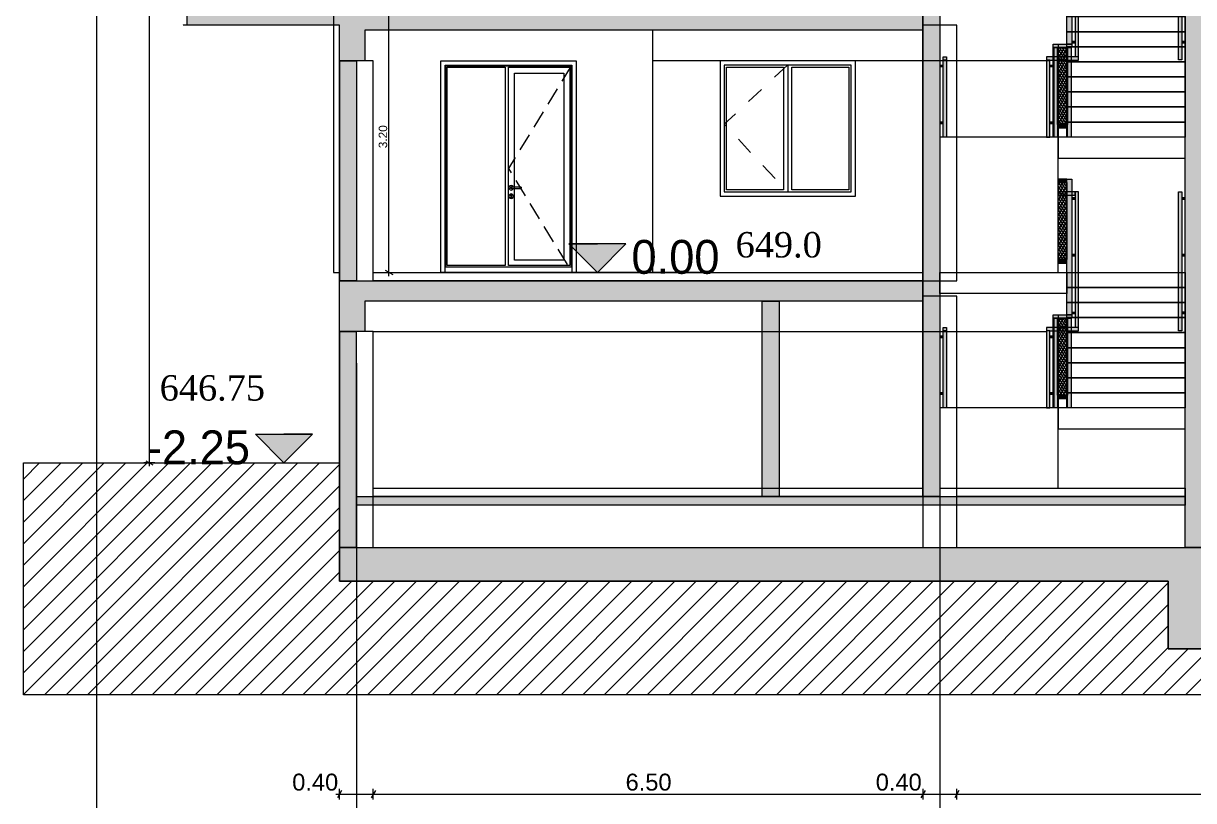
# Model space of a CAD drawing. Header units: millimetres. Extents: x 475206255 to 476720147, y 4620882299 to 4621447368.
# Drawn here: x 475452974 to 475466812, y 4621038253 to 4621047436 of the extents above; entities that cross this region are included whole.
import ezdxf

# ---------------------------------------------------------------- set-up
doc = ezdxf.new("R2010")
doc.units = ezdxf.units.MM
doc.header["$MEASUREMENT"] = 0
doc.linetypes.add('Dashed', pattern=[423.333333, 211.666667, -211.666667])
doc.linetypes.add('Hidden Line', pattern=[317.5, 211.666667, -105.833333])
for name, color, linetype, lineweight in [('0_0 Architecture_Pen_No__7', 7, 'Continuous', 0), ('0_0 Architecture_Pen_No__8', 8, 'Continuous', 0), ('0_Pen_No__1_Pen_No__250', 7, 'Continuous', 0), ('0_Pen_No__250_Pen_No__142', 142, 'Continuous', 0), ('0_Pen_No__7_Pen_No__253', 252, 'Continuous', 0), ('2D Drafting - General_Pen_No__250_Pen_No__7', 7, 'Continuous', 0), ('2D Drafting - General_Pen_No__7_Pen_No__253', 252, 'Continuous', 0), ('Dimensioning - General_Pen_No__142', 142, 'Continuous', 0), ('gegmebi_Pen_No__7_Pen_No__250', 7, 'Continuous', 0), ('New_0_Pen_No__42_Pen_No__250_Pen_No__250', 7, 'Continuous', 0), ('New_2D Drafting - General_Pen_No__1', 1, 'Continuous', 0), ('New_2D Drafting - General_Pen_No__250_Pen_No__154', 154, 'Continuous', 0), ('New_2D Drafting - General_Pen_No__250_Pen_No__7', 7, 'Continuous', 0), ('New_2D Drafting - General_Pen_No__4', 7, 'Continuous', 0), ('New_2D Drafting - General_Pen_No__7_Pen_No__250', 7, 'Continuous', 0), ('New_2D Drafting - General_Pen_No__7_Pen_No__7', 7, 'Continuous', 0), ('New_gegmebi_Pen_No__7_Pen_No__4', 7, 'Continuous', 0), ('New_New_piketebi_Pen_No__7_Pen_No__1', 1, 'Continuous', 0), ('New_reg_nak_Pen_No__7', 7, 'Continuous', 0), ('New_Structural - Bearing_Pen_No__1', 1, 'Continuous', 0), ('New_Structural - Bearing_Pen_No__250', 7, 'Continuous', 0), ('New_Structural - Bearing_Pen_No__253', 252, 'Continuous', 0), ('Structural - Bearing_Pen_No__7', 7, 'Continuous', 0), ('Structural - Bearing_Pen_No__7_Pen_No__7_Pen_No__253', 252, 'Continuous', 0), ('zoma_Pen_No__142', 142, 'Continuous', 0), ('zoma_Pen_No__1_Pen_No__142', 142, 'Continuous', 0), ('zoma_Pen_No__5_Pen_No__5_Pen_No__142', 142, 'Continuous', 0)]:
    doc.layers.add(name, color=color, linetype=linetype, lineweight=lineweight)
doc.layers.add('Dimensioning - General', color=7, linetype='Continuous')
doc.layers.add('zoma', color=7, linetype='Continuous')
doc.layers.add('New_gegmebi_Pen_No__7_Pen_No__252', color=7, linetype='Continuous', lineweight=0, true_color=0x666666)
doc.styles.add('GENERATED_STYLE_2', font='arial.ttf')
doc.styles.add('GENERATED_STYLE_4', font='ACADMTAV.TTF')
doc.styles.add('GENERATED_STYLE_9', font='times.ttf')
doc.dimstyles.new('GENERATED_STYLE__1', dxfattribs={"dimtxt": 100, "dimasz": 68.640772, "dimexe": 0.18, "dimexo": 0.0625, "dimgap": 0, "dimtad": 1, "dimlfac": 0.001, "dimzin": 0, "dimdsep": 46, "dimtxsty": 'GENERATED_STYLE_2', "dimblk": 'ARROWHEAD_2', "dimblk1": 'ARROWHEAD_2', "dimblk2": 'ARROWHEAD_2', "dimcen": 0.09, "dimse1": 1, "dimse2": 1, "dimclrd": 142, "dimclre": 142, "dimclrt": 142, "dimadec": 0, "dimazin": 0, "dimtfac": 1, "dimtdec": 4, "dimtmove": 0, "dimatfit": 3, "dimfxl": 1, "dimtolj": 1, "dimtzin": 0, "dimarcsym": 0})
doc.dimstyles.new('GENERATED_STYLE__3', dxfattribs={"dimtxt": 200, "dimasz": 64.421331, "dimexe": 0.18, "dimexo": 3, "dimgap": 0, "dimtad": 1, "dimtih": 1, "dimtoh": 1, "dimlfac": 0.001, "dimzin": 0, "dimdsep": 46, "dimtxsty": 'GENERATED_STYLE_2', "dimblk": 'ARROWHEAD_2', "dimblk1": 'ARROWHEAD_2', "dimblk2": 'ARROWHEAD_2', "dimcen": 0.09, "dimclrd": 142, "dimclre": 142, "dimclrt": 142, "dimadec": 0, "dimazin": 0, "dimtfac": 1, "dimtdec": 4, "dimtmove": 0, "dimatfit": 3, "dimfxl": 1, "dimtolj": 1, "dimtzin": 0, "dimarcsym": 0})
doc.dimstyles.new('GENERATED_STYLE__9', dxfattribs={"dimtxt": 200, "dimasz": 64.421331, "dimexe": 0.18, "dimexo": 3, "dimgap": 0, "dimtad": 1, "dimlfac": 0.001, "dimzin": 0, "dimdsep": 46, "dimtxsty": 'GENERATED_STYLE_2', "dimblk": 'ARROWHEAD_2', "dimblk1": 'ARROWHEAD_2', "dimblk2": 'ARROWHEAD_2', "dimcen": 0.09, "dimclrd": 142, "dimclre": 142, "dimclrt": 142, "dimadec": 0, "dimazin": 0, "dimtfac": 1, "dimtdec": 4, "dimtmove": 0, "dimatfit": 3, "dimfxl": 1, "dimtolj": 1, "dimtzin": 0, "dimarcsym": 0})
pattern_1 = [(60, (475826095.757, 4621095193.19), (-25.980762, 15), []), (124.306619, (475826095.757, 4621095193.19), (23.8156986, 11.25), [])]

# ---------------------------------------------------------------- blocks, each defined once
blk = doc.blocks.new('*D15', base_point=(475826096, 4621095193))
at = {"layer": 'Dimensioning - General_Pen_No__142', "color": 142, "linetype": 'Continuous', "lineweight": 0, "transparency": 16777216}
for p, q in [((475457252, 4621047721), (475457342, 4621047669)), ((475457297, 4621044494), (475457297, 4621047695)), ((475457252, 4621044520), (475457342, 4621044468)), ((475457297, 4621044450), (475457297, 4621044494))]:
    blk.add_line(p, q, dxfattribs=at)
at = {"layer": 'Dimensioning - General_Pen_No__142', "color": 142, "lineweight": 0, "transparency": 16777216, "insert": (475457277, 4621045961), "char_height": 100, "attachment_point": 7, "rotation": 90, "style": 'GENERATED_STYLE_2'}
blk.add_mtext('\\A1;{\\pql;\\fArial|b0|i0|c204|p0;\\W1.000000;3.20}', dxfattribs=at)
blk = doc.blocks.new('ARROWHEAD_2')
at = {"color": 0, "linetype": 'Continuous', "lineweight": 0}
for p, q in [((0, 0), (-1, 0)), ((-0.38, -0.66), (0.38, 0.66))]:
    blk.add_line(p, q, dxfattribs=at)
blk = doc.blocks.new('*D355', base_point=(475826096, 4621095193))
at = {"layer": 'zoma_Pen_No__142', "color": 142, "linetype": 'Continuous', "lineweight": 0, "transparency": 16777216}
for p, q in [((475454527, 4621057194), (475454400, 4621057194)), ((475454506, 4621057170), (475454421, 4621057219)), ((475454464, 4621057194), (475454464, 4621057236)), ((475454464, 4621042244), (475454464, 4621057194)), ((475454527, 4621042244), (475454400, 4621042244)), ((475454421, 4621042269), (475454506, 4621042220)), ((475454464, 4621042203), (475454464, 4621042244))]:
    blk.add_line(p, q, dxfattribs=at)
at = {"layer": 'zoma_Pen_No__142', "color": 142, "lineweight": 0, "transparency": 16777216, "insert": (475454424, 4621049376), "char_height": 200, "attachment_point": 7, "rotation": 90, "style": 'GENERATED_STYLE_2'}
blk.add_mtext('\\A1;{\\pql;\\fArial|b0|i0|c204|p0;\\W1.000000;14.95}', dxfattribs=at)
blk = doc.blocks.new('*D1578', base_point=(475826096, 4621095193))
at = {"layer": 'zoma_Pen_No__142', "color": 142, "linetype": 'Continuous', "lineweight": 0, "transparency": 16777216}
for p, q in [((475456670, 4621037523), (475456712, 4621037523)), ((475456736, 4621037565), (475456687, 4621037480)), ((475456712, 4621037459), (475456712, 4621037586)), ((475456712, 4621037523), (475519012, 4621037523)), ((475518987, 4621037480), (475519036, 4621037565)), ((475519012, 4621037459), (475519012, 4621037586)), ((475519012, 4621037523), (475519053, 4621037523))]:
    blk.add_line(p, q, dxfattribs=at)
at = {"layer": 'zoma_Pen_No__142', "color": 142, "lineweight": 0, "transparency": 16777216, "insert": (475487519, 4621037563), "char_height": 200, "attachment_point": 7, "style": 'GENERATED_STYLE_2'}
blk.add_mtext('\\A1;{\\pql;\\fArial|b0|i0|c204|p0;\\W1.000000;62.30}', dxfattribs=at)
blk = doc.blocks.new('*D1579', base_point=(475826096, 4621095193))
at = {"layer": 'zoma_Pen_No__142', "color": 142, "linetype": 'Continuous', "lineweight": 0, "transparency": 16777216}
for p, q in [((475456670, 4621038328), (475456712, 4621038328)), ((475456736, 4621038370), (475456687, 4621038285)), ((475456712, 4621038264), (475456712, 4621038391)), ((475456712, 4621038328), (475457112, 4621038328)), ((475457136, 4621038370), (475457087, 4621038285)), ((475457112, 4621038264), (475457112, 4621038391))]:
    blk.add_line(p, q, dxfattribs=at)
at = {"layer": 'zoma_Pen_No__142', "color": 142, "lineweight": 0, "transparency": 16777216, "insert": (475456153, 4621038368), "char_height": 200, "attachment_point": 7, "style": 'GENERATED_STYLE_2'}
blk.add_mtext('\\A1;{\\pql;\\fArial|b0|i0|c204|p0;\\W1.000000;0.40}', dxfattribs=at)
blk = doc.blocks.new('*D1580', base_point=(475826096, 4621095193))
at = {"layer": 'zoma_Pen_No__142', "color": 142, "linetype": 'Continuous', "lineweight": 0, "transparency": 16777216}
for p, q in [((475457136, 4621038370), (475457087, 4621038285)), ((475457112, 4621038264), (475457112, 4621038391)), ((475457112, 4621038328), (475463612, 4621038328)), ((475463636, 4621038370), (475463587, 4621038285)), ((475463612, 4621038264), (475463612, 4621038391))]:
    blk.add_line(p, q, dxfattribs=at)
at = {"layer": 'zoma_Pen_No__142', "color": 142, "lineweight": 0, "transparency": 16777216, "char_height": 200, "attachment_point": 7, "style": 'GENERATED_STYLE_2'}
for s, insert in [('\\A1;{\\pql;\\fArial|b0|i0|c204|p0;\\W1.000000;6.50}', (475460095, 4621038368)), ('\\A1;{\\pql;\\fArial|b0|i0|c204|p0;\\W1.000000;0.40}', (475463053, 4621038368))]:
    blk.add_mtext(s, dxfattribs=dict(at, insert=insert))
blk = doc.blocks.new('*D1581', base_point=(475826096, 4621095193))
at = {"layer": 'zoma_Pen_No__142', "color": 142, "linetype": 'Continuous', "lineweight": 0, "transparency": 16777216}
for p, q in [((475463636, 4621038370), (475463587, 4621038285)), ((475463612, 4621038264), (475463612, 4621038391)), ((475463612, 4621038328), (475464012, 4621038328)), ((475464036, 4621038370), (475463987, 4621038285)), ((475464012, 4621038264), (475464012, 4621038391))]:
    blk.add_line(p, q, dxfattribs=at)
blk = doc.blocks.new('*D1582', base_point=(475826096, 4621095193))
at = {"layer": 'zoma_Pen_No__142', "color": 142, "linetype": 'Continuous', "lineweight": 0, "transparency": 16777216}
for p, q in [((475464036, 4621038370), (475463987, 4621038285)), ((475464012, 4621038264), (475464012, 4621038391)), ((475464012, 4621038328), (475470512, 4621038328)), ((475470536, 4621038370), (475470487, 4621038285)), ((475470512, 4621038264), (475470512, 4621038391))]:
    blk.add_line(p, q, dxfattribs=at)
at = {"layer": 'zoma_Pen_No__142', "color": 142, "lineweight": 0, "transparency": 16777216, "char_height": 200, "attachment_point": 7, "style": 'GENERATED_STYLE_2'}
for s, insert in [('\\A1;{\\pql;\\fArial|b0|i0|c204|p0;\\W1.000000;6.50}', (475466995, 4621038368)), ('\\A1;{\\pql;\\fArial|b0|i0|c204|p0;\\W1.000000;0.40}', (475469953, 4621038368))]:
    blk.add_mtext(s, dxfattribs=dict(at, insert=insert))

msp = doc.modelspace()

# ---------------------------------------------------------------- hatches: boundary and pattern name
at = {"layer": '0_0 Architecture_Pen_No__8', "linetype": 'Continuous', "lineweight": 0, "true_color": 0x404040}
msp.add_hatch(color=250, dxfattribs=at).paths.add_polyline_path([(475456711.58, 4621041244.07), (475466911.58, 4621041244.07), (475466911.58, 4621040443.958), (475468811.581, 4621040443.958), (475468811.581, 4621041244.07), (475469503.241, 4621041244.07), (475477411.58, 4621041244.07), (475477411.58, 4621040844.069), (475469211.241, 4621040844.069), (475469211.241, 4621040443.958), (475469211.241, 4621040043.958), (475466711.581, 4621040043.958), (475466511.615, 4621040043.958), (475466511.615, 4621040844.07), (475456711.58, 4621040844.07)])
at = {"layer": '0_Pen_No__250_Pen_No__142', "linetype": 'Continuous', "lineweight": 0}
for points in [[(475459762.336, 4621044494.262), (475460099.865, 4621044831.955), (475459424.642, 4621044831.791)], [(475456055.569, 4621042244.07), (475455718.04, 4621042581.763), (475456393.262, 4621042581.598)]]:
    msp.add_hatch(color=142, dxfattribs=at).paths.add_polyline_path(points)
at = {"layer": '2D Drafting - General_Pen_No__250_Pen_No__7', "linetype": 'Continuous', "lineweight": 0}
for points in [[(475456761.581, 4621047633.918), (475456761.581, 4621047594.727), (475463611.58, 4621047594.727), (475463611.58, 4621047354.633), (475457011.58, 4621047354.633), (475457011.58, 4621046994.727), (475456711.831, 4621046994.727), (475456711.89, 4621047413.847), (475456711.417, 4621047413.847), (475454911.845, 4621047413.847), (475454911.845, 4621047633.917)], [(475456710.947, 4621043795.175), (475456711.047, 4621044394.174), (475463611.58, 4621044394.174), (475463611.58, 4621044154.65), (475457011.047, 4621044154.65), (475457011.047, 4621043795.175)], [(475456911.552, 4621041844.07), (475466711.58, 4621041844.07), (475466711.58, 4621041744.07), (475456911.552, 4621041744.07)]]:
    msp.add_hatch(color=7, dxfattribs=at).paths.add_polyline_path(points)
at = {"layer": 'New_2D Drafting - General_Pen_No__1', "linetype": 'Continuous', "lineweight": 0}
for points in [[(475465311.58, 4621047192.238), (475465311.58, 4621048794.24), (475465371.58, 4621048794.24), (475465371.58, 4621047192.24)], [(475465071.417, 4621047042.54), (475465071.417, 4621047004.54), (475465071.417, 4621046092.239), (475465111.08, 4621046092.239), (475465111.08, 4621047002.54), (475465451.58, 4621047002.54), (475465451.58, 4621048644.24), (475465411.58, 4621048644.24), (475465411.58, 4621047042.54)], [(475466671.58, 4621047004.509), (475466631.58, 4621047004.509), (475466631.58, 4621048644.21), (475466671.58, 4621048644.21)], [(475465151.08, 4621046092.239), (475465151.08, 4621047192.24), (475465211.081, 4621047192.24), (475465211.081, 4621046092.24)], [(475465151.08, 4621047152.252), (475465151.08, 4621047192.24), (475465371.58, 4621047192.24), (475465371.58, 4621047152.258)], [(475465411.58, 4621047221.364), (475465371.58, 4621047221.364), (475465371.58, 4621047206.751), (475465411.58, 4621047206.751)], [(475466711.58, 4621047222.334), (475466671.58, 4621047222.334), (475466671.58, 4621047207.72), (475466711.58, 4621047207.72)], [(475463891.58, 4621046092.211), (475463851.58, 4621046092.211), (475463851.58, 4621047042.211), (475463891.58, 4621047042.211)], [(475465201.58, 4621046092.24), (475465161.1, 4621046092.24), (475465161.1, 4621047152.254), (475465201.58, 4621047152.254)], [(475465362.08, 4621046092.24), (475465321.6, 4621046092.24), (475465321.6, 4621047152.254), (475465362.08, 4621047152.254)], [(475463851.58, 4621046939.637), (475463811.58, 4621046939.637), (475463811.58, 4621046925.023), (475463851.58, 4621046925.023)], [(475465151.08, 4621046939.665), (475465111.08, 4621046939.665), (475465111.08, 4621046925.052), (475465151.08, 4621046925.052)], [(475463851.58, 4621046269.372), (475463811.58, 4621046269.372), (475463811.58, 4621046254.759), (475463851.58, 4621046254.759)], [(475465151.08, 4621046269.401), (475465111.08, 4621046269.401), (475465111.08, 4621046254.788), (475465151.08, 4621046254.788)], [(475465321.592, 4621046242.24), (475465201.587, 4621046242.24), (475465201.587, 4621046202.627), (475465321.592, 4621046202.627)], [(475465311.58, 4621045594.24), (475465211.58, 4621045594.24), (475465211.58, 4621045554.627), (475465311.58, 4621045554.627)], [(475465311.58, 4621043993.239), (475465311.58, 4621045594.24), (475465371.58, 4621045594.24), (475465371.58, 4621043993.24)], [(475465071.417, 4621043843.54), (475465071.417, 4621043804.54), (475465071.417, 4621042893.24), (475465111.08, 4621042893.24), (475465111.08, 4621043803.54), (475465451.58, 4621043803.54), (475465451.58, 4621045444.24), (475465411.58, 4621045444.24), (475465411.58, 4621043843.54)], [(475465411.58, 4621045444.24), (475465211.588, 4621045444.24), (475465211.588, 4621045404.627), (475465411.58, 4621045404.627)], [(475465411.58, 4621045374.211), (475465371.58, 4621045374.211), (475465371.58, 4621045359.597), (475465411.58, 4621045359.597)], [(475466671.58, 4621043804.509), (475466631.58, 4621043804.509), (475466631.58, 4621045444.21), (475466671.58, 4621045444.21)], [(475466711.58, 4621045374.18), (475466671.58, 4621045374.18), (475466671.58, 4621045359.567), (475466711.58, 4621045359.567)], [(475465411.58, 4621044703.946), (475465371.58, 4621044703.946), (475465371.58, 4621044689.333), (475465411.58, 4621044689.333)], [(475466711.58, 4621044703.916), (475466671.58, 4621044703.916), (475466671.58, 4621044689.302), (475466711.58, 4621044689.302)], [(475465311.58, 4621044644.24), (475465211.58, 4621044644.24), (475465211.58, 4621044604.627), (475465311.58, 4621044604.627)], [(475465151.08, 4621042893.239), (475465151.08, 4621043993.24), (475465211.081, 4621043993.24), (475465211.081, 4621042893.241)], [(475465151.08, 4621043953.252), (475465151.08, 4621043993.24), (475465371.58, 4621043993.24), (475465371.58, 4621043953.258)], [(475465411.58, 4621044021.364), (475465371.58, 4621044021.364), (475465371.58, 4621044006.751), (475465411.58, 4621044006.751)], [(475466711.58, 4621044022.334), (475466671.58, 4621044022.334), (475466671.58, 4621044007.72), (475466711.58, 4621044007.72)], [(475463891.58, 4621042893.24), (475463851.58, 4621042893.24), (475463851.58, 4621043843.24), (475463891.58, 4621043843.24)], [(475465201.58, 4621042893.24), (475465161.1, 4621042893.24), (475465161.1, 4621043953.254), (475465201.58, 4621043953.254)], [(475465362.08, 4621042893.24), (475465321.6, 4621042893.24), (475465321.6, 4621043953.254), (475465362.08, 4621043953.254)], [(475463851.58, 4621043740.665), (475463811.58, 4621043740.665), (475463811.58, 4621043726.052), (475463851.58, 4621043726.052)], [(475465151.08, 4621043740.666), (475465111.08, 4621043740.666), (475465111.08, 4621043726.052), (475465151.08, 4621043726.052)], [(475463851.58, 4621043070.401), (475463811.58, 4621043070.401), (475463811.58, 4621043055.788), (475463851.58, 4621043055.788)], [(475465151.08, 4621043070.401), (475465111.08, 4621043070.401), (475465111.08, 4621043055.788), (475465151.08, 4621043055.788)], [(475465321.592, 4621043043.24), (475465201.587, 4621043043.24), (475465201.587, 4621043003.627), (475465321.592, 4621043003.627)]]:
    msp.add_hatch(color=1, dxfattribs=at).paths.add_polyline_path(points)
h = msp.add_hatch(dxfattribs=at)
h.set_pattern_fill('BATT_INSULATION', color=1, style=0, pattern_type=2)
h.set_pattern_definition(pattern_1)
h.paths.add_polyline_path([(475465201.58, 4621046242.24), (475465201.58, 4621047152.256), (475465321.6, 4621047152.254), (475465321.581, 4621046242.24)])
h = msp.add_hatch(dxfattribs=at)
h.set_pattern_fill('BATT_INSULATION', color=1, style=0, pattern_type=2)
h.set_pattern_definition(pattern_1)
h.paths.add_polyline_path([(475465211.58, 4621044644.24), (475465211.58, 4621045554.629), (475465311.58, 4621045554.627), (475465311.569, 4621044644.24)])
h = msp.add_hatch(dxfattribs=at)
h.set_pattern_fill('BATT_INSULATION', color=1, style=0, pattern_type=2)
h.set_pattern_definition(pattern_1)
h.paths.add_polyline_path([(475465201.58, 4621043043.24), (475465201.58, 4621043953.256), (475465321.6, 4621043953.254), (475465321.581, 4621043043.24)])
at = {"layer": 'New_2D Drafting - General_Pen_No__250_Pen_No__154', "linetype": 'Continuous', "lineweight": 0}
for points in [[(475466711.58, 4621041244.07), (475466711.58, 4621058143.447), (475466911.581, 4621058143.447), (475466911.581, 4621057963.48), (475466911.581, 4621041244.07)], [(475456710.947, 4621043795.175), (475456910.947, 4621043795.175), (475456910.947, 4621041244.07), (475456710.947, 4621041244.07)]]:
    msp.add_hatch(color=154, dxfattribs=at).paths.add_polyline_path(points)
at = {"layer": 'New_2D Drafting - General_Pen_No__250_Pen_No__7', "linetype": 'Continuous', "lineweight": 0}
for points in [[(475463811.58, 4621041844.07), (475463611.58, 4621041844.07), (475463611.58, 4621056964.188), (475463811.58, 4621056964.188)], [(475456711.58, 4621046994.55), (475456911.58, 4621046994.55), (475456911.58, 4621044393.727), (475456711.58, 4621044393.727)], [(475461911.056, 4621041844.07), (475461711.056, 4621041844.07), (475461711.056, 4621044154.65), (475461911.056, 4621044154.65)]]:
    msp.add_hatch(color=7, dxfattribs=at).paths.add_polyline_path(points)
at = {"layer": 'New_2D Drafting - General_Pen_No__7_Pen_No__7', "linetype": 'Continuous', "lineweight": 0}
h = msp.add_hatch(dxfattribs=at)
h.set_pattern_fill('MASONRY_BLOCK', style=0, pattern_type=2)
h.set_pattern_definition([(45, (475826095.76, 4621095193.19), (-127.27922, 127.27922), [])])
h.paths.add_polyline_path([(475452974.425, 4621042244.07), (475456710.947, 4621042244.071), (475456710.947, 4621041744.004), (475456711.047, 4621041744.004), (475456711.017, 4621041564.479), (475456711.58, 4621041564.479), (475456711.58, 4621041244.07), (475456711.58, 4621040844.07), (475466511.615, 4621040844.07), (475466511.615, 4621040043.958), (475466711.581, 4621040043.958), (475469211.241, 4621040043.958), (475469211.241, 4621040443.958), (475469211.241, 4621040844.069), (475477412.05, 4621040844.069), (475477412.05, 4621042344.563), (475477711.501, 4621042344.563), (475477711.501, 4621041844.07), (475487112.247, 4621041844.069), (475487112.247, 4621041043.958), (475489811.873, 4621041043.958), (475489811.873, 4621041844.069), (475498012.213, 4621041844.069), (475498012.213, 4621043844.07), (475498312.213, 4621043844.07), (475498312.213, 4621042844.069), (475506512.553, 4621042844.069), (475506512.553, 4621042043.958), (475509212.179, 4621042043.958), (475509212.179, 4621042844.069), (475519011.58, 4621042844.07), (475519011.58, 4621044244.001), (475523777.15, 4621044243.999), (475523777.15, 4621041501.744), (475500553.601, 4621041501.744), (475500553.601, 4621040501.744), (475479153.68, 4621040501.744), (475479153.68, 4621039501.744), (475452974.425, 4621039501.744)])

# ---------------------------------------------------------------- linework, layer by layer
at = {"layer": '0_0 Architecture_Pen_No__7', "color": 7, "linetype": 'Continuous', "lineweight": 0, "flags": 128}
msp.add_lwpolyline([(475456711.58, 4621041244.07), (475466911.58, 4621041244.07), (475466911.58, 4621040443.958), (475468811.581, 4621040443.958), (475468811.581, 4621041244.07), (475469503.241, 4621041244.07), (475477411.58, 4621041244.07), (475477411.58, 4621040844.069), (475469211.241, 4621040844.069), (475469211.241, 4621040443.958), (475469211.241, 4621040043.958), (475466711.581, 4621040043.958), (475466511.615, 4621040043.958), (475466511.615, 4621040844.07), (475456711.58, 4621040844.07)], close=True, dxfattribs=at)
at = {"layer": '0_Pen_No__1_Pen_No__250', "color": 7, "linetype": 'Continuous', "lineweight": 0, "flags": 128}
for points in [[(475459762.336, 4621044494.262), (475459424.642, 4621044831.791), (475459762.254, 4621044831.873)], [(475459762.336, 4621044494.262), (475460099.865, 4621044831.955), (475459762.254, 4621044831.873)], [(475461024.725, 4621044494.57), (475459424.725, 4621044494.179)], [(475456055.569, 4621042244.07), (475455718.04, 4621042581.763), (475456055.651, 4621042581.681)], [(475456055.569, 4621042244.07), (475456393.262, 4621042581.598), (475456055.651, 4621042581.681)], [(475454793.18, 4621042244.378), (475456393.18, 4621042243.987)]]:
    msp.add_lwpolyline(points, dxfattribs=at)
at = {"layer": '0_Pen_No__250_Pen_No__142', "color": 142, "linetype": 'Continuous', "lineweight": 0, "flags": 128}
for points in [[(475459762.336, 4621044494.262), (475460099.865, 4621044831.955), (475459424.642, 4621044831.791)], [(475456055.569, 4621042244.07), (475455718.04, 4621042581.763), (475456393.262, 4621042581.598)]]:
    msp.add_lwpolyline(points, close=True, dxfattribs=at)
at = {"layer": '0_Pen_No__7_Pen_No__253', "color": 252, "linetype": 'Continuous', "lineweight": 0, "flags": 128}
msp.add_lwpolyline([(475462811.755, 4621046994.196), (475461211.755, 4621046994.196), (475461211.755, 4621045394.196), (475462811.755, 4621045394.196)], close=True, dxfattribs=at)
at = {"layer": '2D Drafting - General_Pen_No__250_Pen_No__7', "color": 7, "linetype": 'Continuous', "lineweight": 0, "flags": 128}
for points in [[(475456761.581, 4621047633.918), (475456761.581, 4621047594.727), (475463611.58, 4621047594.727), (475463611.58, 4621047354.633), (475457011.58, 4621047354.633), (475457011.58, 4621046994.727), (475456711.831, 4621046994.727), (475456711.89, 4621047413.847), (475456711.417, 4621047413.847), (475454911.845, 4621047413.847), (475454911.845, 4621047633.917)], [(475456710.947, 4621043795.175), (475456711.047, 4621044394.174), (475463611.58, 4621044394.174), (475463611.58, 4621044154.65), (475457011.047, 4621044154.65), (475457011.047, 4621043795.175)], [(475456911.552, 4621041844.07), (475466711.58, 4621041844.07), (475466711.58, 4621041744.07), (475456911.552, 4621041744.07)]]:
    msp.add_lwpolyline(points, close=True, dxfattribs=at)
at = {"layer": '2D Drafting - General_Pen_No__7_Pen_No__253', "color": 252, "linetype": 'Continuous', "lineweight": 0, "flags": 128}
for points in [[(475459511.034, 4621044494.24), (475457911.034, 4621044494.24), (475457911.034, 4621046994.24), (475459511.034, 4621046994.24)], [(475459511.034, 4621046994.24), (475459511.034, 4621044494.24)]]:
    msp.add_lwpolyline(points, dxfattribs=at)
for points in [[(475457961.034, 4621046944.239), (475459461.034, 4621046944.239), (475459461.034, 4621044494.24), (475457961.034, 4621044494.242)], [(475457971.034, 4621046934.239), (475459451.034, 4621046934.239), (475459451.034, 4621044554.242), (475457971.034, 4621044554.242)], [(475457986.034, 4621046919.239), (475458671.034, 4621046919.239), (475458671.034, 4621044574.242), (475457986.034, 4621044574.242)], [(475458711.03, 4621046919.239), (475459436.034, 4621046919.239), (475459436.034, 4621044574.242), (475458711.034, 4621044574.242)], [(475458781.034, 4621046849.239), (475459366.034, 4621046849.239), (475459366.034, 4621044639.242), (475458781.034, 4621044639.242)]]:
    msp.add_lwpolyline(points, close=True, dxfattribs=at)
at = {"layer": '2D Drafting - General_Pen_No__7_Pen_No__253', "color": 252, "linetype": 'Hidden Line', "lineweight": 0, "flags": 128}
msp.add_lwpolyline([(475459451.034, 4621046934.239), (475458711.034, 4621045720.117), (475459460.257, 4621044495.524)], dxfattribs=at)
at = {"layer": '2D Drafting - General_Pen_No__7_Pen_No__253', "color": 252, "linetype": 'Dashed', "lineweight": 0, "flags": 128}
msp.add_lwpolyline([(475462012.132, 4621046944.792), (475461261.961, 4621046244.975), (475462011.695, 4621045444.196)], dxfattribs=at)
at = {"layer": 'gegmebi_Pen_No__7_Pen_No__250', "color": 7, "linetype": 'Continuous', "lineweight": 0, "flags": 128}
for points in [[(475463611.58, 4621044394.108), (475457111.58, 4621044394.108), (475457111.58, 4621044494.24), (475463611.58, 4621044494.24)], [(475463611.58, 4621041844.07), (475457111.58, 4621041844.07), (475457111.58, 4621041944.202), (475463611.58, 4621041944.202)], [(475466711.58, 4621041844.07), (475464011.58, 4621041844.07), (475464011.58, 4621041944.202), (475466711.58, 4621041944.202)]]:
    msp.add_lwpolyline(points, close=True, dxfattribs=at)
at = {"layer": 'New_0_Pen_No__42_Pen_No__250_Pen_No__250', "color": 7, "linetype": 'Continuous', "lineweight": 0}
for p, q in [((475465451.58, 4621047042.54), (475465411.58, 4621047042.54)), ((475463891.58, 4621047003.24), (475463851.58, 4621047003.24)), ((475465111.08, 4621047002.54), (475465071.08, 4621047002.54)), ((475465451.58, 4621043843.54), (475465411.58, 4621043843.54)), ((475463891.58, 4621043803.24), (475463851.58, 4621043803.24)), ((475465111.08, 4621043803.54), (475465071.08, 4621043803.54))]:
    msp.add_line(p, q, dxfattribs=at)
at = {"layer": 'New_2D Drafting - General_Pen_No__250_Pen_No__7', "color": 7, "linetype": 'Continuous', "lineweight": 0, "flags": 128}
for points in [[(475466711.58, 4621041244.07), (475466711.58, 4621058143.447), (475466911.581, 4621058143.447), (475466911.581, 4621057963.48), (475466911.581, 4621041244.07)], [(475463811.58, 4621041844.07), (475463611.58, 4621041844.07), (475463611.58, 4621056964.188), (475463811.58, 4621056964.188)], [(475456711.58, 4621046994.55), (475456911.58, 4621046994.55), (475456911.58, 4621044393.727), (475456711.58, 4621044393.727)], [(475461911.056, 4621041844.07), (475461711.056, 4621041844.07), (475461711.056, 4621044154.65), (475461911.056, 4621044154.65)], [(475456710.947, 4621043795.175), (475456910.947, 4621043795.175), (475456910.947, 4621041244.07), (475456710.947, 4621041244.07)]]:
    msp.add_lwpolyline(points, close=True, dxfattribs=at)
at = {"layer": 'New_2D Drafting - General_Pen_No__4', "color": 7, "linetype": 'Continuous', "lineweight": 0, "flags": 128}
for points in [[(475465311.58, 4621047192.238), (475465311.58, 4621048794.24), (475465371.58, 4621048794.24), (475465371.58, 4621047192.24)], [(475465071.417, 4621047042.54), (475465071.417, 4621047004.54), (475465071.417, 4621046092.239), (475465111.08, 4621046092.239), (475465111.08, 4621047002.54), (475465451.58, 4621047002.54), (475465451.58, 4621048644.24), (475465411.58, 4621048644.24), (475465411.58, 4621047042.54)], [(475466671.58, 4621047004.509), (475466631.58, 4621047004.509), (475466631.58, 4621048644.21), (475466671.58, 4621048644.21)], [(475465151.08, 4621046092.239), (475465151.08, 4621047192.24), (475465211.081, 4621047192.24), (475465211.081, 4621046092.24)], [(475465151.08, 4621047152.252), (475465151.08, 4621047192.24), (475465371.58, 4621047192.24), (475465371.58, 4621047152.258)], [(475465411.58, 4621047221.364), (475465371.58, 4621047221.364), (475465371.58, 4621047206.751), (475465411.58, 4621047206.751)], [(475466711.58, 4621047222.334), (475466671.58, 4621047222.334), (475466671.58, 4621047207.72), (475466711.58, 4621047207.72)], [(475463891.58, 4621046092.211), (475463851.58, 4621046092.211), (475463851.58, 4621047042.211), (475463891.58, 4621047042.211)], [(475465201.58, 4621046092.24), (475465161.1, 4621046092.24), (475465161.1, 4621047152.254), (475465201.58, 4621047152.254)], [(475465201.58, 4621046242.24), (475465201.58, 4621047152.256), (475465321.6, 4621047152.254), (475465321.581, 4621046242.24)], [(475465362.08, 4621046092.24), (475465321.6, 4621046092.24), (475465321.6, 4621047152.254), (475465362.08, 4621047152.254)], [(475463851.58, 4621046939.637), (475463811.58, 4621046939.637), (475463811.58, 4621046925.023), (475463851.58, 4621046925.023)], [(475465151.08, 4621046939.665), (475465111.08, 4621046939.665), (475465111.08, 4621046925.052), (475465151.08, 4621046925.052)], [(475463851.58, 4621046269.372), (475463811.58, 4621046269.372), (475463811.58, 4621046254.759), (475463851.58, 4621046254.759)], [(475465151.08, 4621046269.401), (475465111.08, 4621046269.401), (475465111.08, 4621046254.788), (475465151.08, 4621046254.788)], [(475465321.592, 4621046242.24), (475465201.587, 4621046242.24), (475465201.587, 4621046202.627), (475465321.592, 4621046202.627)], [(475465311.58, 4621045594.24), (475465211.58, 4621045594.24), (475465211.58, 4621045554.627), (475465311.58, 4621045554.627)], [(475465211.58, 4621044644.24), (475465211.58, 4621045554.629), (475465311.58, 4621045554.627), (475465311.569, 4621044644.24)], [(475465311.58, 4621043993.239), (475465311.58, 4621045594.24), (475465371.58, 4621045594.24), (475465371.58, 4621043993.24)], [(475465071.417, 4621043843.54), (475465071.417, 4621043804.54), (475465071.417, 4621042893.24), (475465111.08, 4621042893.24), (475465111.08, 4621043803.54), (475465451.58, 4621043803.54), (475465451.58, 4621045444.24), (475465411.58, 4621045444.24), (475465411.58, 4621043843.54)], [(475465411.58, 4621045444.24), (475465211.588, 4621045444.24), (475465211.588, 4621045404.627), (475465411.58, 4621045404.627)], [(475465411.58, 4621045374.211), (475465371.58, 4621045374.211), (475465371.58, 4621045359.597), (475465411.58, 4621045359.597)], [(475466671.58, 4621043804.509), (475466631.58, 4621043804.509), (475466631.58, 4621045444.21), (475466671.58, 4621045444.21)], [(475466711.58, 4621045374.18), (475466671.58, 4621045374.18), (475466671.58, 4621045359.567), (475466711.58, 4621045359.567)], [(475465411.58, 4621044703.946), (475465371.58, 4621044703.946), (475465371.58, 4621044689.333), (475465411.58, 4621044689.333)], [(475466711.58, 4621044703.916), (475466671.58, 4621044703.916), (475466671.58, 4621044689.302), (475466711.58, 4621044689.302)], [(475465311.58, 4621044644.24), (475465211.58, 4621044644.24), (475465211.58, 4621044604.627), (475465311.58, 4621044604.627)], [(475465151.08, 4621042893.239), (475465151.08, 4621043993.24), (475465211.081, 4621043993.24), (475465211.081, 4621042893.241)], [(475465151.08, 4621043953.252), (475465151.08, 4621043993.24), (475465371.58, 4621043993.24), (475465371.58, 4621043953.258)], [(475465411.58, 4621044021.364), (475465371.58, 4621044021.364), (475465371.58, 4621044006.751), (475465411.58, 4621044006.751)], [(475466711.58, 4621044022.334), (475466671.58, 4621044022.334), (475466671.58, 4621044007.72), (475466711.58, 4621044007.72)], [(475463891.58, 4621042893.24), (475463851.58, 4621042893.24), (475463851.58, 4621043843.24), (475463891.58, 4621043843.24)], [(475465201.58, 4621042893.24), (475465161.1, 4621042893.24), (475465161.1, 4621043953.254), (475465201.58, 4621043953.254)], [(475465201.58, 4621043043.24), (475465201.58, 4621043953.256), (475465321.6, 4621043953.254), (475465321.581, 4621043043.24)], [(475465362.08, 4621042893.24), (475465321.6, 4621042893.24), (475465321.6, 4621043953.254), (475465362.08, 4621043953.254)], [(475463851.58, 4621043740.665), (475463811.58, 4621043740.665), (475463811.58, 4621043726.052), (475463851.58, 4621043726.052)], [(475465151.08, 4621043740.666), (475465111.08, 4621043740.666), (475465111.08, 4621043726.052), (475465151.08, 4621043726.052)], [(475463851.58, 4621043070.401), (475463811.58, 4621043070.401), (475463811.58, 4621043055.788), (475463851.58, 4621043055.788)], [(475465151.08, 4621043070.401), (475465111.08, 4621043070.401), (475465111.08, 4621043055.788), (475465151.08, 4621043055.788)], [(475465321.592, 4621043043.24), (475465201.587, 4621043043.24), (475465201.587, 4621043003.627), (475465321.592, 4621043003.627)]]:
    msp.add_lwpolyline(points, close=True, dxfattribs=at)
at = {"layer": 'New_2D Drafting - General_Pen_No__7_Pen_No__250', "color": 7, "linetype": 'Continuous', "lineweight": 0, "flags": 128}
msp.add_lwpolyline([(475479153.68, 4621039501.744), (475452974.425, 4621039501.744), (475452974.425, 4621042244.07), (475456710.947, 4621042244.071), (475456710.947, 4621041744.004), (475456711.047, 4621041744.004), (475456711.017, 4621041564.479), (475456711.58, 4621041564.479), (475456711.58, 4621041244.07), (475456711.58, 4621040844.07), (475466511.615, 4621040844.07), (475466511.615, 4621040043.958), (475466711.581, 4621040043.958), (475469211.241, 4621040043.958), (475469211.241, 4621040443.958), (475469211.241, 4621040844.069), (475477412.05, 4621040844.069), (475477412.05, 4621042344.563), (475477711.501, 4621042344.563)], dxfattribs=at)
at = {"layer": 'New_gegmebi_Pen_No__7_Pen_No__252', "color": 251, "linetype": 'Continuous', "lineweight": 0, "true_color": 0x666666}
for p, q in [((475465111.079, 4621046993.466), (475460411.774, 4621046994.196)), ((475463611.58, 4621046994.196), (475460411.774, 4621046994.196)), ((475457111.58, 4621043794.727), (475465071.08, 4621043794.727))]:
    msp.add_line(p, q, dxfattribs=at)
at = {"layer": 'New_gegmebi_Pen_No__7_Pen_No__4', "color": 7, "linetype": 'Continuous', "lineweight": 0}
for points in [[(475465311.58, 4621047516.21), (475466711.58, 4621047516.21), (475466711.58, 4621047338.21), (475465311.58, 4621047338.21)], [(475463611.58, 4621044394.108), (475464011.58, 4621044394.108), (475464011.58, 4621047414.202), (475463611.58, 4621047414.202)], [(475465311.58, 4621047338.21), (475466711.58, 4621047338.21), (475466711.58, 4621047160.21), (475465311.58, 4621047160.21)], [(475465311.58, 4621047160.21), (475466711.58, 4621047160.21), (475466711.58, 4621046982.211), (475465311.58, 4621046982.211)], [(475456711.58, 4621044394.108), (475457111.58, 4621044394.108), (475457111.58, 4621046994.727), (475456711.58, 4621046994.727)], [(475465311.58, 4621046982.211), (475466711.58, 4621046982.211), (475466711.58, 4621046804.211), (475465311.58, 4621046804.211)], [(475465311.58, 4621046804.211), (475466711.58, 4621046804.211), (475466711.58, 4621046626.211), (475465311.58, 4621046626.211)], [(475465311.58, 4621046626.211), (475466711.58, 4621046626.211), (475466711.58, 4621046448.211), (475465311.58, 4621046448.211)], [(475465311.58, 4621046448.211), (475466711.58, 4621046448.211), (475466711.58, 4621046270.211), (475465311.58, 4621046270.211)], [(475465311.58, 4621046270.211), (475466711.58, 4621046270.211), (475466711.58, 4621046092.211), (475465311.58, 4621046092.211)], [(475465211.58, 4621046092.211), (475463811.58, 4621046092.211), (475463811.58, 4621044494.21), (475465211.58, 4621044494.21)], [(475465211.58, 4621045844.672), (475466711.58, 4621045844.672), (475466711.58, 4621046092.211), (475465211.58, 4621046092.211)], [(475465311.58, 4621044243.672), (475463811.58, 4621044243.672), (475463811.58, 4621044494.21), (475465311.58, 4621044494.21)], [(475465311.58, 4621044494.21), (475466711.58, 4621044494.21), (475466711.58, 4621044316.21), (475465311.58, 4621044316.21)], [(475465311.58, 4621044316.21), (475466711.58, 4621044316.21), (475466711.58, 4621044138.21), (475465311.58, 4621044138.21)], [(475463611.58, 4621041244.07), (475464011.58, 4621041244.07), (475464011.58, 4621044214.65), (475463611.58, 4621044214.65)], [(475465311.58, 4621044138.21), (475466711.58, 4621044138.21), (475466711.58, 4621043960.21), (475465311.58, 4621043960.21)], [(475465311.58, 4621043960.21), (475466711.58, 4621043960.21), (475466711.58, 4621043782.211), (475465311.58, 4621043782.211)], [(475456711.58, 4621041244.069), (475457111.58, 4621041244.069), (475457111.58, 4621043794.727), (475456711.58, 4621043794.727)], [(475465311.58, 4621043782.211), (475466711.58, 4621043782.211), (475466711.58, 4621043604.211), (475465311.58, 4621043604.211)], [(475465311.58, 4621043604.211), (475466711.58, 4621043604.211), (475466711.58, 4621043426.211), (475465311.58, 4621043426.211)], [(475465311.58, 4621043426.211), (475466711.58, 4621043426.211), (475466711.58, 4621043248.211), (475465311.58, 4621043248.211)], [(475465311.58, 4621043248.211), (475466711.58, 4621043248.211), (475466711.58, 4621043070.211), (475465311.58, 4621043070.211)], [(475465311.58, 4621043070.211), (475466711.58, 4621043070.211), (475466711.58, 4621042893.24), (475465311.58, 4621042893.24)], [(475465211.58, 4621042893.24), (475463811.58, 4621042893.24), (475463811.58, 4621041944.202), (475465211.58, 4621041944.202)], [(475465211.58, 4621042643.672), (475466711.58, 4621042643.672), (475466711.58, 4621042893.24), (475465211.58, 4621042893.24)]]:
    msp.add_lwpolyline(points, close=True, dxfattribs=at)
at = {"layer": 'New_reg_nak_Pen_No__7', "color": 7, "linetype": 'Continuous', "lineweight": 0}
msp.add_line((475454911.846, 4621047413.439), (475454865.52, 4621047413.439), dxfattribs=at)
at = {"layer": 'New_reg_nak_Pen_No__7', "color": 7, "linetype": 'Continuous', "lineweight": 0, "flags": 128}
msp.add_lwpolyline([(475456711.68, 4621057693.763), (475456641.329, 4621057693.762), (475456641.653, 4621044494.168), (475456711.58, 4621044494.17)], dxfattribs=at)
at = {"layer": 'New_Structural - Bearing_Pen_No__1', "color": 1, "linetype": 'Continuous', "lineweight": 0}
msp.add_line((475453838.494, 4621063013.787), (475453838.494, 4621036282.461), dxfattribs=at)
at = {"layer": 'New_Structural - Bearing_Pen_No__250', "color": 7, "linetype": 'Continuous', "lineweight": 0}
msp.add_line((475460411.774, 4621047364.188), (475460411.774, 4621044494.24), dxfattribs=at)
at = {"layer": 'New_Structural - Bearing_Pen_No__253', "color": 252, "linetype": 'Continuous', "lineweight": 0}
for p, q in [((475458718.541, 4621045507.74), (475458714.924, 4621045494.24)), ((475458728.424, 4621045517.623), (475458718.541, 4621045507.74)), ((475458741.924, 4621045521.24), (475458728.424, 4621045517.623)), ((475458734.853, 4621045501.311), (475458731.924, 4621045494.24)), ((475458736.405, 4621045501.311), (475458733.646, 4621045494.24)), ((475458741.924, 4621045504.24), (475458734.853, 4621045501.311)), ((475458741.219, 4621045501.311), (475458739.108, 4621045494.24)), ((475458755.424, 4621045517.623), (475458741.924, 4621045521.24)), ((475458741.924, 4621045504.24), (475458743.066, 4621045504.24)), ((475458743.066, 4621045504.24), (475458746.317, 4621045504.24)), ((475458746.317, 4621045504.24), (475458751.184, 4621045504.24)), ((475458748.425, 4621045501.311), (475458747.282, 4621045494.24)), ((475458751.184, 4621045504.24), (475458756.924, 4621045504.24)), ((475458765.307, 4621045507.74), (475458755.424, 4621045517.623)), ((475458756.924, 4621045504.24), (475458836.924, 4621045504.24)), ((475458766.245, 4621045504.24), (475458765.307, 4621045507.74)), ((475458836.924, 4621045504.24), (475458842.664, 4621045504.24)), ((475458842.664, 4621045504.24), (475458847.531, 4621045504.24)), ((475458845.423, 4621045501.311), (475458846.566, 4621045494.24)), ((475458847.531, 4621045504.24), (475458850.782, 4621045504.24)), ((475458850.782, 4621045504.24), (475458851.924, 4621045504.24)), ((475458851.924, 4621045504.24), (475458858.995, 4621045501.311)), ((475458852.629, 4621045501.311), (475458854.74, 4621045494.24)), ((475458857.443, 4621045501.311), (475458860.202, 4621045494.24)), ((475458858.995, 4621045501.311), (475458861.924, 4621045494.24)), ((475458714.924, 4621045494.24), (475458718.541, 4621045480.74)), ((475458718.541, 4621045407.74), (475458714.924, 4621045394.24)), ((475458714.924, 4621045394.24), (475458718.541, 4621045380.74)), ((475458718.541, 4621045480.74), (475458728.424, 4621045470.858)), ((475458728.424, 4621045417.623), (475458718.541, 4621045407.74)), ((475458718.541, 4621045380.74), (475458728.424, 4621045370.858)), ((475458728.424, 4621045470.858), (475458741.924, 4621045467.24)), ((475458741.924, 4621045421.24), (475458728.424, 4621045417.623)), ((475458728.424, 4621045370.858), (475458741.924, 4621045367.24)), ((475458731.924, 4621045494.24), (475458734.853, 4621045487.169)), ((475458733.646, 4621045494.24), (475458736.405, 4621045487.169)), ((475458735.204, 4621045405.88), (475458734.456, 4621045403.933)), ((475458736.924, 4621045398.64), (475458734.456, 4621045403.933)), ((475458734.853, 4621045487.169), (475458741.924, 4621045484.24)), ((475458735.204, 4621045405.88), (475458736.549, 4621045409.384)), ((475458736.549, 4621045409.384), (475458741.924, 4621045411.666)), ((475458736.924, 4621045397.127), (475458736.924, 4621045398.64)), ((475458736.924, 4621045397.127), (475458736.924, 4621045394.24)), ((475458736.924, 4621045394.24), (475458736.924, 4621045391.354)), ((475458736.924, 4621045391.354), (475458736.924, 4621045385.58)), ((475458736.924, 4621045385.58), (475458736.924, 4621045381.74)), ((475458738.388, 4621045378.205), (475458736.924, 4621045381.74)), ((475458741.924, 4621045376.74), (475458738.388, 4621045378.205)), ((475458739.108, 4621045494.24), (475458741.219, 4621045487.169)), ((475458741.924, 4621045484.24), (475458743.066, 4621045484.24)), ((475458741.924, 4621045467.24), (475458755.424, 4621045470.858)), ((475458755.424, 4621045417.623), (475458741.924, 4621045421.24)), ((475458741.924, 4621045411.666), (475458747.299, 4621045409.384)), ((475458745.46, 4621045378.205), (475458741.924, 4621045376.74)), ((475458741.924, 4621045367.24), (475458755.424, 4621045370.858)), ((475458743.066, 4621045484.24), (475458746.317, 4621045484.24)), ((475458746.924, 4621045381.74), (475458745.46, 4621045378.205)), ((475458746.317, 4621045484.24), (475458751.184, 4621045484.24)), ((475458749.392, 4621045403.933), (475458746.924, 4621045398.64)), ((475458746.924, 4621045398.64), (475458746.924, 4621045397.127)), ((475458746.924, 4621045397.127), (475458746.924, 4621045394.24)), ((475458746.924, 4621045394.24), (475458746.924, 4621045391.354)), ((475458746.924, 4621045391.354), (475458746.924, 4621045385.58)), ((475458746.924, 4621045385.58), (475458746.924, 4621045381.74)), ((475458747.282, 4621045494.24), (475458748.425, 4621045487.169)), ((475458748.644, 4621045405.88), (475458747.299, 4621045409.384)), ((475458748.644, 4621045405.88), (475458749.392, 4621045403.933)), ((475458751.184, 4621045484.24), (475458756.924, 4621045484.24)), ((475458755.424, 4621045470.858), (475458765.307, 4621045480.74)), ((475458765.307, 4621045407.74), (475458755.424, 4621045417.623)), ((475458755.424, 4621045370.858), (475458765.307, 4621045380.74)), ((475458756.924, 4621045484.24), (475458836.924, 4621045484.24)), ((475458765.307, 4621045480.74), (475458766.245, 4621045484.24)), ((475458768.924, 4621045394.24), (475458765.307, 4621045407.74)), ((475458765.307, 4621045380.74), (475458768.924, 4621045394.24)), ((475458836.924, 4621045484.24), (475458842.664, 4621045484.24)), ((475458842.664, 4621045484.24), (475458847.531, 4621045484.24)), ((475458846.566, 4621045494.24), (475458845.423, 4621045487.169)), ((475458847.531, 4621045484.24), (475458850.782, 4621045484.24)), ((475458850.782, 4621045484.24), (475458851.924, 4621045484.24)), ((475458858.995, 4621045487.169), (475458851.924, 4621045484.24)), ((475458854.74, 4621045494.24), (475458852.629, 4621045487.169)), ((475458860.202, 4621045494.24), (475458857.443, 4621045487.169)), ((475458861.924, 4621045494.24), (475458858.995, 4621045487.169))]:
    msp.add_line(p, q, dxfattribs=at)
at = {"layer": 'Structural - Bearing_Pen_No__7', "color": 7, "linetype": 'Continuous', "lineweight": 0}
for p, q in [((475454911.846, 4621047427.905), (475454911.846, 4621047619.115)), ((475454865.52, 4621047416.005), (475454865.92, 4621047417.535)), ((475454865.52, 4621047413.51), (475454865.52, 4621047416.005)), ((475454865.92, 4621047417.535), (475454867.057, 4621047418.833)), ((475454867.057, 4621047418.833), (475454868.76, 4621047419.7)), ((475454868.76, 4621047419.7), (475454869.982, 4621047419.96)), ((475454869.982, 4621047419.96), (475454907.383, 4621047423.95)), ((475454907.383, 4621047423.95), (475454908.605, 4621047424.209)), ((475454908.605, 4621047424.209), (475454910.308, 4621047425.076)), ((475454910.308, 4621047425.076), (475454911.446, 4621047426.374)), ((475454911.446, 4621047426.374), (475454911.846, 4621047427.905))]:
    msp.add_line(p, q, dxfattribs=at)
at = {"layer": 'Structural - Bearing_Pen_No__7_Pen_No__7_Pen_No__253', "color": 252, "linetype": 'Continuous', "lineweight": 0}
for p, q in [((475462761.429, 4621046944.196), (475461261.949, 4621046944.196)), ((475461261.961, 4621046944.196), (475461261.961, 4621045444.196)), ((475461286.961, 4621046919.196), (475461961.754, 4621046919.196)), ((475461286.961, 4621045469.196), (475461286.961, 4621046919.196)), ((475461961.754, 4621046919.196), (475461961.754, 4621045469.196)), ((475462011.754, 4621046919.146), (475462011.695, 4621045444.196)), ((475462011.754, 4621046944.196), (475462011.754, 4621046919.146)), ((475462061.759, 4621046919.196), (475462736.429, 4621046919.196)), ((475462061.759, 4621045469.196), (475462061.759, 4621046919.196)), ((475462736.429, 4621046919.196), (475462736.429, 4621045469.196)), ((475462761.429, 4621045444.196), (475462761.429, 4621046944.196)), ((475461261.961, 4621045444.196), (475462761.429, 4621045444.196)), ((475461961.754, 4621045469.196), (475461286.961, 4621045469.196)), ((475462736.429, 4621045469.196), (475462061.759, 4621045469.196))]:
    msp.add_line(p, q, dxfattribs=at)
at = {"layer": 'zoma_Pen_No__5_Pen_No__5_Pen_No__142', "color": 142, "linetype": 'Continuous', "lineweight": 0}
for p, q in [((475456911.727, 4621043422.162), (475456911.727, 4621036955.806)), ((475463811.358, 4621043422.162), (475463811.358, 4621036955.807))]:
    msp.add_line(p, q, dxfattribs=at)

# ---------------------------------------------------------------- texts
at = {"layer": 'New_New_piketebi_Pen_No__7_Pen_No__1', "color": 1, "linetype": 'Continuous', "lineweight": 0, "char_height": 300, "style": 'GENERATED_STYLE_9'}
for s, insert, attachment_point in [('\\A1;{\\pql;\\fTimes New Roman|b0|i0|c204|p0;\\W1.000000;6\\fTimes New Roman|b0|i0|c204|p0;\\W1.000000;49\\fTimes New Roman|b0|i0|c204|p0;\\W1.000000;.\\fTimes New Roman|b0|i0|c204|p0;\\W1.000000;0}', (475461395.988, 4621044817.35), 4), ('\\A1;{\\pqr;\\fTimes New Roman|b0|i0|c204|p0;\\W1.000000;64\\fTimes New Roman|b0|i0|c204|p0;\\W1.000000;6\\fTimes New Roman|b0|i0|c204|p0;\\W1.000000;.75}', (475455831.752, 4621043125.986), 6)]:
    msp.add_mtext(s, dxfattribs=dict(at, insert=insert, attachment_point=attachment_point))
at = {"layer": 'zoma_Pen_No__1_Pen_No__142', "color": 142, "linetype": 'Continuous', "lineweight": 0, "char_height": 400, "style": 'GENERATED_STYLE_4'}
for s, insert, attachment_point, rotation in [('\\A1;{\\pql;\\fAcadMtavr|b0|i0|c0|p0;\\W1.000000;0\\fAcadMtavr|b0|i0|c0|p0;\\W1.000000;.00}', (475460164.65, 4621044471.314), 7, 0.0139872), ('\\A1;{\\pqr;\\fAcadMtavr|b0|i0|c0|p0;\\W1.000000;-\\fAcadMtavr|b0|i0|c0|p0;\\W1.000000;2\\fAcadMtavr|b0|i0|c0|p0;\\W1.000000;.25}', (475455653.254, 4621042221.122), 9, 359.9860128)]:
    msp.add_mtext(s, dxfattribs=dict(at, insert=insert, attachment_point=attachment_point, rotation=rotation))

# ---------------------------------------------------------------- dimensions: what is measured, and where the dimension line sits
at = {"layer": 'Dimensioning - General', "color": 142, "linetype": 'Continuous', "lineweight": 0}
dim = msp.add_linear_dim(base=(475457297.129, 4621047695.24), p1=(475457111.58, 4621044494.24), p2=(475464011.58, 4621047695.24), angle=90, dimstyle='GENERATED_STYLE__1', dxfattribs=at)
dim.commit()
dim.dimension.update_dxf_attribs({"geometry": '*D15', "text_midpoint": (475457227.129, 4621046090.738), "dimtype": 160, "text_rotation": 90})
at = {"layer": 'zoma', "color": 142, "linetype": 'Continuous', "lineweight": 0}
for base, p1, p2, picture, middle in [((475457111.727, 4621038327.867), (475456711.727, 4621105430.468), (475457111.727, 4621105430.468), '*D1579', (475456412.306, 4621038467.867)), ((475463611.727, 4621038327.867), (475457111.727, 4621105430.468), (475463611.727, 4621105430.468), '*D1580', (475460353.723, 4621038467.867)), ((475464011.727, 4621038327.867), (475463611.727, 4621105430.468), (475464011.727, 4621105430.468), '*D1581', (475463312.306, 4621038467.867)), ((475470511.727, 4621038327.867), (475464011.727, 4621105430.468), (475470511.727, 4621105430.468), '*D1582', (475467253.723, 4621038467.867)), ((475519011.727, 4621037522.851), (475456711.727, 4621021188.064), (475519011.727, 4621039727.162), '*D1578', (475487853.554, 4621037662.851))]:
    dim = msp.add_linear_dim(base=base, p1=p1, p2=p2, dimstyle='GENERATED_STYLE__3', dxfattribs=at)
    dim.commit()
    dim.dimension.update_dxf_attribs({"geometry": picture, "text_midpoint": middle, "dimtype": 160})
dim = msp.add_linear_dim(base=(475454463.515, 4621057194.21), p1=(475456711.58, 4621042244.071), p2=(475456911.556, 4621057194.21), angle=90, dimstyle='GENERATED_STYLE__9', dxfattribs=at)
dim.commit()
dim.dimension.update_dxf_attribs({"geometry": '*D355', "text_midpoint": (475454323.515, 4621049710.968), "dimtype": 160, "text_rotation": 90})

doc.saveas('drawing.dxf')
